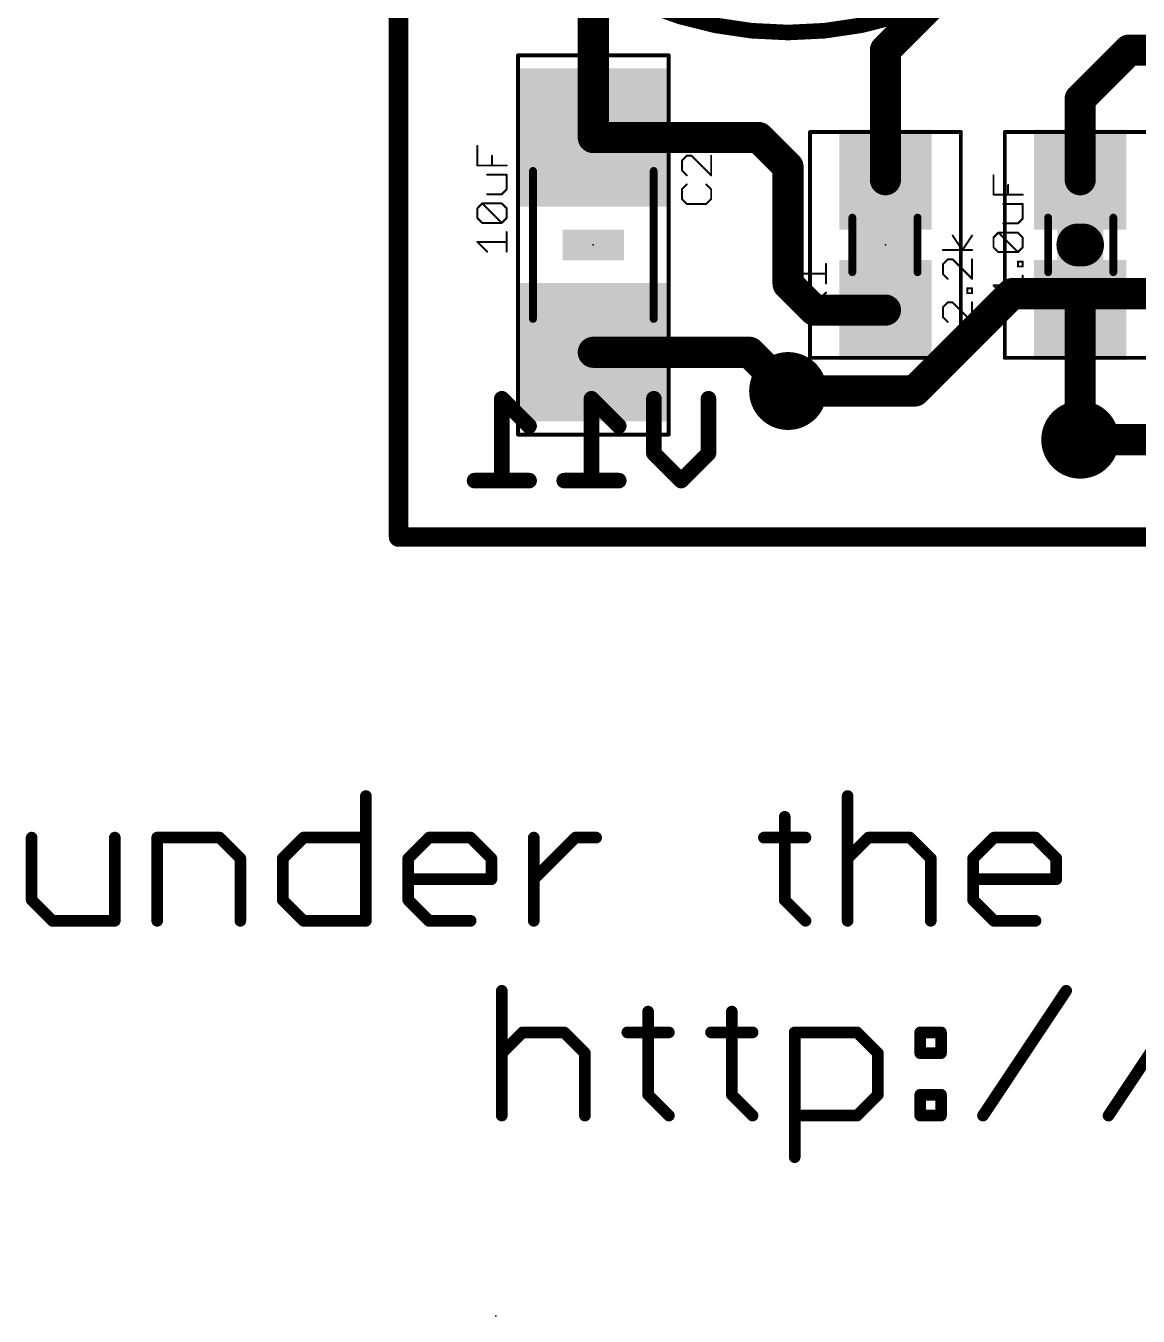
# Model space of a CAD drawing. Extents: x -19 to 88, y -11 to 23.
# Drawn here: x -4.86 to 9.65, y -10.16 to 6.67 of the extents above; entities that cross this region are included whole.
import ezdxf

# ---------------------------------------------------------------- set-up
doc = ezdxf.new("R2010")
doc.units = 0
for name, color, linetype in [('1', 12, 'CONTINUOUS'), ('16', 132, 'CONTINUOUS'), ('18', 110, 'CONTINUOUS'), ('20', 53, 'CONTINUOUS'), ('21', 53, 'CONTINUOUS'), ('23', 53, 'CONTINUOUS'), ('25', 253, 'CONTINUOUS'), ('27', 253, 'CONTINUOUS'), ('29', 253, 'CONTINUOUS'), ('31', 253, 'CONTINUOUS'), ('35', 253, 'CONTINUOUS'), ('39', 12, 'CONTINUOUS'), ('44', 253, 'CONTINUOUS'), ('51', 53, 'CONTINUOUS')]:
    doc.layers.add(name, color=color, linetype=linetype)

# ---------------------------------------------------------------- blocks, each defined once
blk = doc.blocks.new('RECT')
blk.add_solid([(-0.5, -0.5), (0.5, -0.5), (-0.5, 0.5), (0.5, 0.5)])
blk = doc.blocks.new('ROUNDV')
at = {"const_width": 0.5}
blk.add_lwpolyline([(0, -0.25, 1), (0, 0.25, 1), (0, -0.25)], format="xyb", dxfattribs=at)

msp = doc.modelspace()

# ---------------------------------------------------------------- linework, layer by layer
at = {"layer": '1'}
for points, const_width in [([(0, 0), (0, 22.86)], 0.254), ([(6.35, 6.35), (7.62, 7.62)], 0.4064), ([(2.54, 5.21), (2.54, 6.985)], 0.4064), ([(6.35, 4.66), (6.35, 6.35)], 0.4064), ([(8.89, 5.715), (9.525, 6.35)], 0.4064), ([(9.525, 6.35), (15.875, 6.35)], 0.4064), ([(8.89, 4.66), (8.89, 5.715)], 0.4064), ([(2.54, 5.21), (4.696, 5.21)], 0.4064), ([(4.696, 5.21), (5.08, 4.826)], 0.4064), ([(5.08, 3.302), (5.08, 4.826)], 0.4064), ([(5.422, 2.96), (5.08, 3.302)], 0.4064), ([(6.35, 2.96), (5.422, 2.96)], 0.4064), ([(8.89, 1.27), (8.89, 2.96)], 0.4064), ([(2.54, 2.41), (4.575, 2.41)], 0.4064), ([(4.575, 2.41), (5.08, 1.905)], 0.4064), ([(43.18, 0), (0, 0)], 0.254)]:
    msp.add_lwpolyline(points, dxfattribs=dict(at, const_width=const_width))
for points, const_width in [([(6.4516, 6.35, 1), (6.2484, 6.35)], 0.2032), ([(6.2782, 6.4218, 1), (6.4218, 6.2782)], 0.2032), ([(9.525, 6.4516, 1), (9.525, 6.2484)], 0.2032), ([(9.5968, 6.2782, 1), (9.4532, 6.4218)], 0.2032), ([(8.9916, 5.715, 1), (8.7884, 5.715)], 0.2032), ([(8.8182, 5.7868, 1), (8.9618, 5.6432)], 0.2032), ([(2.54, 5.3116, 1), (2.54, 5.1084)], 0.2032), ([(4.7678, 5.2818, 1), (4.6242, 5.1382)], 0.2032), ([(4.696, 5.1084, 1), (4.696, 5.3116)], 0.2032), ([(2.4384, 5.21, 1), (2.6416, 5.21)], 0.2032), ([(5.1816, 4.826, 1), (4.9784, 4.826)], 0.2032), ([(5.0082, 4.7542, 1), (5.1518, 4.8978)], 0.2032), ([(6.2484, 4.66, 1), (6.4516, 4.66)], 0.2032), ([(8.7884, 4.66, 1), (8.9916, 4.66)], 0.2032), ([(4.9784, 3.302, 1), (5.1816, 3.302)], 0.2032), ([(5.1518, 3.3738, 1), (5.0082, 3.2302)], 0.2032), ([(5.422, 3.0616, 1), (5.422, 2.8584)], 0.2032), ([(5.3502, 2.8882, 1), (5.4938, 3.0318)], 0.2032), ([(6.35, 2.8584, 1), (6.35, 3.0616)], 0.2032), ([(8.9916, 2.96, 1), (8.7884, 2.96)], 0.2032), ([(2.54, 2.5116, 1), (2.54, 2.3084)], 0.2032), ([(4.6468, 2.4818, 1), (4.5032, 2.3382)], 0.2032), ([(4.575, 2.3084, 1), (4.575, 2.5116)], 0.2032), ([(5.0082, 1.8332, 1), (5.1518, 1.9768)], 0.2032), ([(8.7884, 1.27, 1), (8.9916, 1.27)], 0.2032), ([(0, 0.0635, 1), (0, -0.0635)], 0.127), ([(-0.0635, 0, 1), (0.0635, 0)], 0.127)]:
    msp.add_lwpolyline(points, format="xyb", dxfattribs=dict(at, const_width=const_width))
at = {"layer": '16'}
for points, const_width in [([(0, 0), (0, 22.86)], 0.254), ([(8.001, 3.175), (6.731, 1.905)], 0.4064), ([(10.16, 3.175), (8.001, 3.175)], 0.4064), ([(6.731, 1.905), (5.08, 1.905)], 0.4064), ([(1.7028, 1.4484), (1.3469, 1.8043)], 0.2032), ([(1.3469, 1.8043), (1.3469, 0.7366)], 0.2032), ([(2.8722, 1.4484), (2.5163, 1.8043)], 0.2032), ([(2.5163, 1.8043), (2.5163, 0.7366)], 0.2032), ([(3.3298, 1.0925), (3.3298, 1.8043)], 0.2032), ([(4.0416, 1.8043), (4.0416, 1.0925)], 0.2032), ([(13.97, 1.27), (8.89, 1.27)], 0.4064), ([(3.6857, 0.7366), (3.3298, 1.0925)], 0.2032), ([(4.0416, 1.0925), (3.6857, 0.7366)], 0.2032), ([(1.7028, 0.7366), (0.991, 0.7366)], 0.2032), ([(2.8722, 0.7366), (2.1604, 0.7366)], 0.2032), ([(43.18, 0), (0, 0)], 0.254)]:
    msp.add_lwpolyline(points, dxfattribs=dict(at, const_width=const_width))
for points, const_width in [([(8.001, 3.2766, 1), (8.001, 3.0734)], 0.2032), ([(8.0728, 3.1032, 1), (7.9292, 3.2468)], 0.2032), ([(5.08, 2.0066, 1), (5.08, 1.8034)], 0.2032), ([(6.6592, 1.9768, 1), (6.8028, 1.8332)], 0.2032), ([(6.731, 1.8034, 1), (6.731, 2.0066)], 0.2032), ([(1.3828, 1.8402, 1), (1.311, 1.7684)], 0.1016), ([(1.3977, 1.8043, 1), (1.2961, 1.8043)], 0.1016), ([(2.5522, 1.8402, 1), (2.4804, 1.7684)], 0.1016), ([(2.5671, 1.8043, 1), (2.4655, 1.8043)], 0.1016), ([(3.3806, 1.8043, 1), (3.279, 1.8043)], 0.1016), ([(4.0924, 1.8043, 1), (3.9908, 1.8043)], 0.1016), ([(1.6669, 1.4125, 1), (1.7387, 1.4843)], 0.1016), ([(2.8363, 1.4125, 1), (2.9081, 1.4843)], 0.1016), ([(8.89, 1.3716, 1), (8.89, 1.1684)], 0.2032), ([(3.3657, 1.1284, 1), (3.2939, 1.0566)], 0.1016), ([(4.0775, 1.0566, 1), (4.0057, 1.1284)], 0.1016), ([(3.279, 1.0925, 1), (3.3806, 1.0925)], 0.1016), ([(3.9908, 1.0925, 1), (4.0924, 1.0925)], 0.1016), ([(0.991, 0.7874, 1), (0.991, 0.6858)], 0.1016), ([(1.2961, 0.7366, 1), (1.3977, 0.7366)], 0.1016), ([(1.7028, 0.6858, 1), (1.7028, 0.7874)], 0.1016), ([(2.1604, 0.7874, 1), (2.1604, 0.6858)], 0.1016), ([(2.4655, 0.7366, 1), (2.5671, 0.7366)], 0.1016), ([(2.8722, 0.6858, 1), (2.8722, 0.7874)], 0.1016), ([(3.6498, 0.7725, 1), (3.7216, 0.7007)], 0.1016), ([(3.6498, 0.7007, 1), (3.7216, 0.7725)], 0.1016), ([(0, 0.0635, 1), (0, -0.0635)], 0.127), ([(-0.0635, 0, 1), (0.0635, 0)], 0.127)]:
    msp.add_lwpolyline(points, format="xyb", dxfattribs=dict(at, const_width=const_width))
at = {"layer": '20', "const_width": 0.2032}
for points in [[(0, 22.86), (0, 0)], [(0, 0), (43.18, 0)]]:
    msp.add_lwpolyline(points, dxfattribs=at)
at = {"layer": '20', "const_width": 0.1016}
for points in [[(0, 0.0508, 1), (0, -0.0508)], [(-0.0508, 0, 1), (0.0508, 0)]]:
    msp.add_lwpolyline(points, format="xyb", dxfattribs=at)
at = {"layer": '21'}
for points, const_width in [([(5.08, 6.58, 1), (5.08, 16.28, 1), (5.08, 6.58)], 0.2032), ([(8.8595, 3.9497, 1), (8.8595, 3.6703)], 0.2794), ([(8.9205, 3.6703, 1), (8.9205, 3.9497)], 0.2794)]:
    msp.add_lwpolyline(points, format="xyb", dxfattribs=dict(at, const_width=const_width))
at = {"layer": '21', "const_width": 0.5588}
msp.add_lwpolyline([(8.9205, 3.81), (8.8595, 3.81)], dxfattribs=at)
at = {"layer": '23'}
for p in [(2.54, 3.81), (6.35, 3.81), (8.89, 3.81), (1.27, -10.16)]:
    msp.add_point(p, dxfattribs=at)
at = {"layer": '25', "const_width": 0.0254}
for points in [[(3.7589, 4.9727), (3.6954, 4.9092)], [(3.6954, 4.9092), (3.6954, 4.782)], [(3.8225, 4.9727), (3.7589, 4.9727)], [(4.0767, 4.7185), (3.8225, 4.9727)], [(4.0767, 4.9727), (4.0767, 4.7185)], [(3.6954, 4.782), (3.7589, 4.7185)], [(3.7589, 4.5985), (3.6954, 4.5349)], [(3.6954, 4.5349), (3.6954, 4.4078)], [(4.0767, 4.5349), (4.0131, 4.5985)], [(4.0767, 4.4078), (4.0767, 4.5349)], [(3.6954, 4.4078), (3.7589, 4.3443)], [(4.0131, 4.3443), (4.0767, 4.4078)], [(3.7589, 4.3443), (4.0131, 4.3443)], [(5.5753, 3.3079), (5.5753, 3.5621)], [(5.3211, 3.3079), (5.194, 3.435)], [(5.194, 3.435), (5.5753, 3.435)], [(5.194, 3.1244), (5.2575, 3.1879)], [(5.2575, 3.1879), (5.3846, 3.1879)], [(5.3846, 3.1879), (5.4482, 3.1244)], [(5.4482, 3.0608), (5.5753, 3.1879)], [(5.194, 2.9337), (5.194, 3.1244)], [(5.4482, 3.1244), (5.4482, 2.9337)], [(5.5753, 2.9337), (5.194, 2.9337)]]:
    msp.add_lwpolyline(points, dxfattribs=at)
at = {"layer": '25', "const_width": 0.0127}
for points in [[(3.7017, 4.9092, 1), (3.689, 4.9092)], [(3.6909, 4.9136, 1), (3.6999, 4.9047)], [(3.7589, 4.9791, 1), (3.7589, 4.9664)], [(3.7634, 4.9682, 1), (3.7544, 4.9772)], [(3.827, 4.9772, 1), (3.818, 4.9682)], [(3.8225, 4.9664, 1), (3.8225, 4.9791)], [(4.0831, 4.9727, 1), (4.0703, 4.9727)], [(3.6999, 4.7865, 1), (3.6909, 4.7776)], [(3.689, 4.782, 1), (3.7017, 4.782)], [(3.7544, 4.714, 1), (3.7634, 4.723)], [(4.0703, 4.7185, 1), (4.0831, 4.7185)], [(4.0722, 4.714, 1), (4.0812, 4.723)], [(3.7017, 4.5349, 1), (3.689, 4.5349)], [(3.6909, 4.5394, 1), (3.6999, 4.5305)], [(3.7634, 4.594, 1), (3.7544, 4.603)], [(4.0176, 4.603, 1), (4.0087, 4.594)], [(4.0831, 4.5349, 1), (4.0703, 4.5349)], [(4.0722, 4.5305, 1), (4.0812, 4.5394)], [(3.6999, 4.4123, 1), (3.6909, 4.4033)], [(3.689, 4.4078, 1), (3.7017, 4.4078)], [(4.0703, 4.4078, 1), (4.0831, 4.4078)], [(4.0812, 4.4033, 1), (4.0722, 4.4123)], [(3.7589, 4.3506, 1), (3.7589, 4.3379)], [(3.7544, 4.3398, 1), (3.7634, 4.3488)], [(4.0087, 4.3488, 1), (4.0176, 4.3398)], [(4.0131, 4.3379, 1), (4.0131, 4.3506)], [(5.5817, 3.5621, 1), (5.569, 3.5621)], [(5.1985, 3.4395, 1), (5.1895, 3.4305)], [(5.194, 3.4414, 1), (5.194, 3.4287)], [(5.5753, 3.4287, 1), (5.5753, 3.4414)], [(5.2575, 3.1943, 1), (5.2575, 3.1816)], [(5.262, 3.1834, 1), (5.253, 3.1924)], [(5.3166, 3.3034, 1), (5.3256, 3.3124)], [(5.3891, 3.1924, 1), (5.3801, 3.1834)], [(5.3846, 3.1816, 1), (5.3846, 3.1943)], [(5.569, 3.3079, 1), (5.5817, 3.3079)], [(5.5798, 3.1834, 1), (5.5708, 3.1924)], [(5.2003, 3.1244, 1), (5.1876, 3.1244)], [(5.1895, 3.1289, 1), (5.1985, 3.1199)], [(5.4545, 3.1244, 1), (5.4418, 3.1244)], [(5.4437, 3.0653, 1), (5.4527, 3.0563)], [(5.4437, 3.1199, 1), (5.4527, 3.1289)], [(5.1876, 2.9337, 1), (5.2003, 2.9337)], [(5.194, 2.94, 1), (5.194, 2.9274)], [(5.4418, 2.9337, 1), (5.4545, 2.9337)], [(5.5753, 2.9274, 1), (5.5753, 2.94)]]:
    msp.add_lwpolyline(points, format="xyb", dxfattribs=at)
at = {"layer": '27', "const_width": 0.0254}
for points in [[(1.0284, 4.8455), (1.0284, 5.0997)], [(1.219, 4.8455), (1.219, 4.9726)], [(1.4097, 4.8455), (1.0284, 4.8455)], [(1.4097, 4.7255), (1.1555, 4.7255)], [(1.4097, 4.5348), (1.4097, 4.7255)], [(7.7594, 4.4645), (7.7594, 4.7187)], [(1.3461, 4.4713), (1.4097, 4.5348)], [(7.95, 4.4645), (7.95, 4.5916)], [(1.1555, 4.4713), (1.3461, 4.4713)], [(8.1407, 4.4645), (7.7594, 4.4645)], [(1.0284, 4.2877), (1.0919, 4.3513)], [(1.0284, 4.1606), (1.0284, 4.2877)], [(1.0919, 4.3513), (1.3461, 4.3513)], [(1.3461, 4.0971), (1.0919, 4.3513)], [(1.3461, 4.3513), (1.4097, 4.2877)], [(1.4097, 4.2877), (1.4097, 4.1606)], [(8.1407, 4.3445), (7.8865, 4.3445)], [(8.1407, 4.1538), (8.1407, 4.3445)], [(1.0919, 4.0971), (1.0284, 4.1606)], [(1.3461, 4.0971), (1.0919, 4.0971)], [(1.4097, 4.1606), (1.3461, 4.0971)], [(7.8865, 4.0903), (8.0771, 4.0903)], [(8.0771, 4.0903), (8.1407, 4.1538)], [(1.4097, 3.7229), (1.4097, 3.9771)], [(7.3532, 3.7422), (7.2261, 3.9329)], [(7.4803, 3.9329), (7.3532, 3.7422)], [(7.7594, 3.9067), (7.8229, 3.9703)], [(7.7594, 3.7796), (7.7594, 3.9067)], [(7.8229, 3.9703), (8.0771, 3.9703)], [(8.0771, 3.7161), (7.8229, 3.9703)], [(8.0771, 3.9703), (8.1407, 3.9067)], [(8.1407, 3.9067), (8.1407, 3.7796)], [(1.1555, 3.7229), (1.0284, 3.85)], [(1.0284, 3.85), (1.4097, 3.85)], [(7.4803, 3.7422), (7.099, 3.7422)], [(7.8229, 3.7161), (7.7594, 3.7796)], [(8.0771, 3.7161), (7.8229, 3.7161)], [(8.1407, 3.7796), (8.0771, 3.7161)], [(7.1625, 3.6222), (7.099, 3.5587)], [(7.099, 3.5587), (7.099, 3.4316)], [(7.2261, 3.6222), (7.1625, 3.6222)], [(7.4803, 3.368), (7.2261, 3.6222)], [(7.4803, 3.6222), (7.4803, 3.368)], [(8.0771, 3.529), (8.0771, 3.5925)], [(8.0771, 3.5925), (8.1407, 3.5925)], [(8.1407, 3.529), (8.0771, 3.529)], [(8.1407, 3.5925), (8.1407, 3.529)], [(7.099, 3.4316), (7.1625, 3.368)], [(8.1407, 3.1548), (8.1407, 3.409)], [(7.4167, 3.1809), (7.4167, 3.2445)], [(7.4167, 3.2445), (7.4803, 3.2445)], [(7.4803, 3.2445), (7.4803, 3.1809)], [(7.8865, 3.1548), (7.7594, 3.2819)], [(7.7594, 3.2819), (8.1407, 3.2819)], [(7.1625, 3.0609), (7.099, 2.9974)], [(7.2261, 3.0609), (7.1625, 3.0609)], [(7.4803, 2.8067), (7.2261, 3.0609)], [(7.4803, 3.1809), (7.4167, 3.1809)], [(7.4803, 3.0609), (7.4803, 2.8067)], [(7.099, 2.9974), (7.099, 2.8703)], [(7.099, 2.8703), (7.1625, 2.8067)]]:
    msp.add_lwpolyline(points, dxfattribs=at)
at = {"layer": '27', "const_width": 0.0127}
for points in [[(1.0347, 5.0997, 1), (1.022, 5.0997)], [(1.2254, 4.9726, 1), (1.2127, 4.9726)], [(1.0284, 4.8518, 1), (1.0284, 4.8391)], [(1.022, 4.8455, 1), (1.0347, 4.8455)], [(1.1555, 4.7318, 1), (1.1555, 4.7191)], [(1.2127, 4.8455, 1), (1.2254, 4.8455)], [(1.4161, 4.7255, 1), (1.4034, 4.7255)], [(1.4097, 4.8391, 1), (1.4097, 4.8518)], [(1.4097, 4.7191, 1), (1.4097, 4.7318)], [(7.7657, 4.7187, 1), (7.753, 4.7187)], [(1.4142, 4.5303, 1), (1.4052, 4.5393)], [(7.9564, 4.5916, 1), (7.9437, 4.5916)], [(1.1555, 4.4776, 1), (1.1555, 4.4649)], [(1.3417, 4.4758, 1), (1.3506, 4.4668)], [(1.3461, 4.4649, 1), (1.3461, 4.4776)], [(1.4034, 4.5348, 1), (1.4161, 4.5348)], [(7.753, 4.4645, 1), (7.7657, 4.4645)], [(7.7594, 4.4708, 1), (7.7594, 4.4581)], [(7.9437, 4.4645, 1), (7.9564, 4.4645)], [(8.1407, 4.4581, 1), (8.1407, 4.4708)], [(1.0347, 4.2877, 1), (1.022, 4.2877)], [(1.0239, 4.2922, 1), (1.0329, 4.2832)], [(1.0964, 4.3558, 1), (1.0874, 4.3468)], [(1.0919, 4.3576, 1), (1.0919, 4.3449)], [(1.0964, 4.3468, 1), (1.0874, 4.3558)], [(1.3506, 4.3558, 1), (1.3417, 4.3468)], [(1.3461, 4.3449, 1), (1.3461, 4.3576)], [(1.4161, 4.2877, 1), (1.4034, 4.2877)], [(1.4052, 4.2832, 1), (1.4142, 4.2922)], [(7.8865, 4.3508, 1), (7.8865, 4.3381)], [(8.1471, 4.3445, 1), (8.1344, 4.3445)], [(8.1407, 4.3381, 1), (8.1407, 4.3508)], [(1.0329, 4.1651, 1), (1.0239, 4.1561)], [(1.022, 4.1606, 1), (1.0347, 4.1606)], [(1.0919, 4.1034, 1), (1.0919, 4.0907)], [(1.0874, 4.0926, 1), (1.0964, 4.1016)], [(1.3417, 4.1016, 1), (1.3506, 4.0926)], [(1.3417, 4.0926, 1), (1.3506, 4.1016)], [(1.3461, 4.0907, 1), (1.3461, 4.1034)], [(1.4034, 4.1606, 1), (1.4161, 4.1606)], [(1.4142, 4.1561, 1), (1.4052, 4.1651)], [(7.8865, 4.0966, 1), (7.8865, 4.0839)], [(8.0727, 4.0948, 1), (8.0816, 4.0858)], [(8.0771, 4.0839, 1), (8.0771, 4.0966)], [(8.1344, 4.1538, 1), (8.1471, 4.1538)], [(8.1452, 4.1493, 1), (8.1362, 4.1583)], [(1.4161, 3.9771, 1), (1.4034, 3.9771)], [(7.2314, 3.9364, 1), (7.2208, 3.9294)], [(7.4856, 3.9294, 1), (7.475, 3.9364)], [(7.7657, 3.9067, 1), (7.753, 3.9067)], [(7.7549, 3.9112, 1), (7.7639, 3.9022)], [(7.8274, 3.9748, 1), (7.8184, 3.9658)], [(7.8229, 3.9766, 1), (7.8229, 3.9639)], [(7.8274, 3.9658, 1), (7.8184, 3.9748)], [(8.0816, 3.9748, 1), (8.0727, 3.9658)], [(8.0771, 3.9639, 1), (8.0771, 3.9766)], [(8.1471, 3.9067, 1), (8.1344, 3.9067)], [(8.1362, 3.9022, 1), (8.1452, 3.9112)], [(1.0329, 3.8545, 1), (1.0239, 3.8455)], [(1.0284, 3.8563, 1), (1.0284, 3.8436)], [(1.151, 3.7184, 1), (1.16, 3.7274)], [(1.4034, 3.7229, 1), (1.4161, 3.7229)], [(1.4097, 3.8436, 1), (1.4097, 3.8563)], [(7.099, 3.7486, 1), (7.099, 3.7359)], [(7.3479, 3.7457, 1), (7.3585, 3.7387)], [(7.3479, 3.7387, 1), (7.3585, 3.7457)], [(7.4803, 3.7359, 1), (7.4803, 3.7486)], [(7.753, 3.7796, 1), (7.7657, 3.7796)], [(7.7639, 3.7841, 1), (7.7549, 3.7751)], [(7.8229, 3.7224, 1), (7.8229, 3.7097)], [(7.8184, 3.7116, 1), (7.8274, 3.7206)], [(8.0727, 3.7206, 1), (8.0816, 3.7116)], [(8.0727, 3.7116, 1), (8.0816, 3.7206)], [(8.0771, 3.7097, 1), (8.0771, 3.7224)], [(8.1344, 3.7796, 1), (8.1471, 3.7796)], [(8.1452, 3.7751, 1), (8.1362, 3.7841)], [(7.1053, 3.5587, 1), (7.0926, 3.5587)], [(7.0945, 3.5632, 1), (7.1035, 3.5542)], [(7.1625, 3.6286, 1), (7.1625, 3.6159)], [(7.167, 3.6177, 1), (7.158, 3.6267)], [(7.2306, 3.6267, 1), (7.2216, 3.6177)], [(7.2261, 3.6159, 1), (7.2261, 3.6286)], [(7.4867, 3.6222, 1), (7.474, 3.6222)], [(8.0771, 3.5989, 1), (8.0771, 3.5862)], [(8.0835, 3.5925, 1), (8.0708, 3.5925)], [(8.0771, 3.5353, 1), (8.0771, 3.5226)], [(8.0708, 3.529, 1), (8.0835, 3.529)], [(8.1471, 3.5925, 1), (8.1344, 3.5925)], [(8.1344, 3.529, 1), (8.1471, 3.529)], [(8.1407, 3.5862, 1), (8.1407, 3.5989)], [(8.1407, 3.5226, 1), (8.1407, 3.5353)], [(7.1035, 3.4361, 1), (7.0945, 3.4271)], [(7.0926, 3.4316, 1), (7.1053, 3.4316)], [(7.158, 3.3635, 1), (7.167, 3.3725)], [(7.474, 3.368, 1), (7.4867, 3.368)], [(7.4758, 3.3635, 1), (7.4848, 3.3725)], [(8.1471, 3.409, 1), (8.1344, 3.409)], [(7.4167, 3.2508, 1), (7.4167, 3.2381)], [(7.4231, 3.2445, 1), (7.4104, 3.2445)], [(7.4867, 3.2445, 1), (7.474, 3.2445)], [(7.4803, 3.2381, 1), (7.4803, 3.2508)], [(7.7639, 3.2864, 1), (7.7549, 3.2774)], [(7.7594, 3.2882, 1), (7.7594, 3.2755)], [(8.1407, 3.2755, 1), (8.1407, 3.2882)], [(7.1625, 3.0673, 1), (7.1625, 3.0546)], [(7.167, 3.0564, 1), (7.158, 3.0654)], [(7.2306, 3.0654, 1), (7.2216, 3.0564)], [(7.2261, 3.0546, 1), (7.2261, 3.0673)], [(7.4167, 3.1873, 1), (7.4167, 3.1746)], [(7.4104, 3.1809, 1), (7.4231, 3.1809)], [(7.474, 3.1809, 1), (7.4867, 3.1809)], [(7.4867, 3.0609, 1), (7.474, 3.0609)], [(7.4803, 3.1746, 1), (7.4803, 3.1873)], [(7.882, 3.1503, 1), (7.891, 3.1593)], [(8.1344, 3.1548, 1), (8.1471, 3.1548)], [(7.1053, 2.9974, 1), (7.0926, 2.9974)], [(7.0945, 3.0019, 1), (7.1035, 2.9929)], [(7.1035, 2.8747, 1), (7.0945, 2.8658)], [(7.0926, 2.8703, 1), (7.1053, 2.8703)], [(7.158, 2.8022, 1), (7.167, 2.8112)], [(7.474, 2.8067, 1), (7.4867, 2.8067)], [(7.4758, 2.8022, 1), (7.4848, 2.8112)]]:
    msp.add_lwpolyline(points, format="xyb", dxfattribs=at)
at = {"layer": '39', "const_width": 0.0508}
for points in [[(1.557, 1.337), (1.557, 6.283)], [(1.557, 6.283), (3.523, 6.283)], [(3.523, 6.283), (3.523, 1.337)], [(5.367, 2.337), (5.367, 5.283)], [(5.367, 5.283), (7.333, 5.283)], [(7.333, 5.283), (7.333, 2.337)], [(7.907, 2.337), (7.907, 5.283)], [(7.907, 5.283), (9.873, 5.283)], [(7.333, 2.337), (5.367, 2.337)], [(9.873, 2.337), (7.907, 2.337)], [(3.523, 1.337), (1.557, 1.337)]]:
    msp.add_lwpolyline(points, dxfattribs=at)
at = {"layer": '39', "const_width": 0.0254}
for points in [[(1.5697, 6.283, 1), (1.5443, 6.283)], [(1.557, 6.2957, 1), (1.557, 6.2703)], [(3.5357, 6.283, 1), (3.5103, 6.283)], [(3.523, 6.2703, 1), (3.523, 6.2957)], [(5.3797, 5.283, 1), (5.3543, 5.283)], [(5.367, 5.2957, 1), (5.367, 5.2703)], [(7.3457, 5.283, 1), (7.3203, 5.283)], [(7.333, 5.2703, 1), (7.333, 5.2957)], [(7.9197, 5.283, 1), (7.8943, 5.283)], [(7.907, 5.2957, 1), (7.907, 5.2703)], [(5.367, 2.3497, 1), (5.367, 2.3243)], [(7.333, 2.3243, 1), (7.333, 2.3497)], [(7.907, 2.3497, 1), (7.907, 2.3243)], [(5.3543, 2.337, 1), (5.3797, 2.337)], [(7.3203, 2.337, 1), (7.3457, 2.337)], [(7.8943, 2.337, 1), (7.9197, 2.337)], [(1.557, 1.3497, 1), (1.557, 1.3243)], [(1.5443, 1.337, 1), (1.5697, 1.337)], [(3.5103, 1.337, 1), (3.5357, 1.337)], [(3.523, 1.3243, 1), (3.523, 1.3497)]]:
    msp.add_lwpolyline(points, format="xyb", dxfattribs=at)
at = {"layer": '44'}
for centre in [(5.08, 1.905), (8.89, 1.27)]:
    msp.add_circle(centre, 0.254, dxfattribs=at)
at = {"layer": '51'}
for points, const_width in [([(1.753, 4.775), (1.753, 2.845)], 0.1016), ([(3.327, 4.775), (3.327, 2.845)], 0.1016), ([(5.918, 3.454), (5.918, 4.166)], 0.1016), ([(6.769, 3.454), (6.769, 4.166)], 0.1016), ([(8.471, 4.166), (8.471, 3.454)], 0.1016), ([(9.322, 4.166), (9.322, 3.454)], 0.1016), ([(-0.4261, -3.3768), (-0.4261, -5.0038)], 0.1524), ([(5.8564, -3.3768), (5.8564, -5.0038)], 0.1524), ([(5.0361, -3.648), (5.0361, -4.7326)], 0.1524), ([(-4.7851, -3.9191), (-4.7851, -4.7326)], 0.1524), ([(-3.7005, -5.0038), (-3.7005, -3.9191)], 0.1524), ([(-3.148, -5.0038), (-3.148, -3.9191)], 0.1524), ([(-3.148, -3.9191), (-2.3345, -3.9191)], 0.1524), ([(-2.3345, -3.9191), (-2.0633, -4.1903)], 0.1524), ([(-1.5108, -4.1903), (-1.2396, -3.9191)], 0.1524), ([(-1.2396, -3.9191), (-0.4261, -3.9191)], 0.1524), ([(0.1264, -4.1903), (0.3975, -3.9191)], 0.1524), ([(0.3975, -3.9191), (0.9399, -3.9191)], 0.1524), ([(0.9399, -3.9191), (1.211, -4.1903)], 0.1524), ([(1.7635, -5.0038), (1.7635, -3.9191)], 0.1524), ([(1.7635, -4.4615), (2.3058, -3.9191)], 0.1524), ([(2.3058, -3.9191), (2.577, -3.9191)], 0.1524), ([(4.765, -3.9191), (5.3073, -3.9191)], 0.1524), ([(5.8564, -4.1903), (6.1276, -3.9191)], 0.1524), ([(6.1276, -3.9191), (6.6699, -3.9191)], 0.1524), ([(6.6699, -3.9191), (6.9411, -4.1903)], 0.1524), ([(7.4936, -4.1903), (7.7647, -3.9191)], 0.1524), ([(7.7647, -3.9191), (8.3071, -3.9191)], 0.1524), ([(8.3071, -3.9191), (8.5782, -4.1903)], 0.1524), ([(-2.0633, -4.1903), (-2.0633, -5.0038)], 0.1524), ([(-1.5108, -4.7326), (-1.5108, -4.1903)], 0.1524), ([(0.1264, -4.7326), (0.1264, -4.1903)], 0.1524), ([(1.211, -4.1903), (1.211, -4.4615)], 0.1524), ([(6.9411, -4.1903), (6.9411, -5.0038)], 0.1524), ([(7.4936, -4.7326), (7.4936, -4.1903)], 0.1524), ([(8.5782, -4.1903), (8.5782, -4.4615)], 0.1524), ([(1.211, -4.4615), (0.1264, -4.4615)], 0.1524), ([(8.5782, -4.4615), (7.4936, -4.4615)], 0.1524), ([(-4.7851, -4.7326), (-4.514, -5.0038)], 0.1524), ([(-1.2396, -5.0038), (-1.5108, -4.7326)], 0.1524), ([(0.3975, -5.0038), (0.1264, -4.7326)], 0.1524), ([(5.0361, -4.7326), (5.3073, -5.0038)], 0.1524), ([(7.7647, -5.0038), (7.4936, -4.7326)], 0.1524), ([(-4.514, -5.0038), (-3.7005, -5.0038)], 0.1524), ([(-0.4261, -5.0038), (-1.2396, -5.0038)], 0.1524), ([(0.9399, -5.0038), (0.3975, -5.0038)], 0.1524), ([(8.3071, -5.0038), (7.7647, -5.0038)], 0.1524), ([(1.3462, -5.9168), (1.3462, -7.5438)], 0.1524), ([(7.622, -7.5438), (8.7066, -5.9168)], 0.1524), ([(9.2591, -7.5438), (10.3438, -5.9168)], 0.1524), ([(3.2545, -6.188), (3.2545, -7.2726)], 0.1524), ([(4.346, -6.188), (4.346, -7.2726)], 0.1524), ([(1.3462, -6.7303), (1.6174, -6.4591)], 0.1524), ([(1.6174, -6.4591), (2.1597, -6.4591)], 0.1524), ([(2.1597, -6.4591), (2.4309, -6.7303)], 0.1524), ([(2.9834, -6.4591), (3.5257, -6.4591)], 0.1524), ([(4.0748, -6.4591), (4.6171, -6.4591)], 0.1524), ([(5.1662, -8.0861), (5.1662, -6.4591)], 0.1524), ([(5.1662, -6.4591), (5.9797, -6.4591)], 0.1524), ([(5.9797, -6.4591), (6.2509, -6.7303)], 0.1524), ([(6.8034, -6.4591), (7.0746, -6.4591)], 0.1524), ([(6.8034, -6.7303), (6.8034, -6.4591)], 0.1524), ([(7.0746, -6.4591), (7.0746, -6.7303)], 0.1524), ([(2.4309, -6.7303), (2.4309, -7.5438)], 0.1524), ([(6.2509, -6.7303), (6.2509, -7.2726)], 0.1524), ([(7.0746, -6.7303), (6.8034, -6.7303)], 0.1524), ([(3.2545, -7.2726), (3.5257, -7.5438)], 0.1524), ([(4.346, -7.2726), (4.6171, -7.5438)], 0.1524), ([(6.2509, -7.2726), (5.9797, -7.5438)], 0.1524), ([(6.8034, -7.2726), (7.0746, -7.2726)], 0.1524), ([(6.8034, -7.5438), (6.8034, -7.2726)], 0.1524), ([(7.0746, -7.2726), (7.0746, -7.5438)], 0.1524), ([(5.9797, -7.5438), (5.1662, -7.5438)], 0.1524), ([(7.0746, -7.5438), (6.8034, -7.5438)], 0.1524)]:
    msp.add_lwpolyline(points, dxfattribs=dict(at, const_width=const_width))
for points, const_width in [([(1.7784, 4.775, 1), (1.7276, 4.775)], 0.0508), ([(3.3524, 4.775, 1), (3.3016, 4.775)], 0.0508), ([(5.9434, 4.166, 1), (5.8926, 4.166)], 0.0508), ([(6.7944, 4.166, 1), (6.7436, 4.166)], 0.0508), ([(8.4964, 4.166, 1), (8.4456, 4.166)], 0.0508), ([(9.3474, 4.166, 1), (9.2966, 4.166)], 0.0508), ([(5.8926, 3.454, 1), (5.9434, 3.454)], 0.0508), ([(6.7436, 3.454, 1), (6.7944, 3.454)], 0.0508), ([(8.4456, 3.454, 1), (8.4964, 3.454)], 0.0508), ([(9.2966, 3.454, 1), (9.3474, 3.454)], 0.0508), ([(1.7276, 2.845, 1), (1.7784, 2.845)], 0.0508), ([(3.3016, 2.845, 1), (3.3524, 2.845)], 0.0508), ([(-0.388, -3.3768, 1), (-0.4642, -3.3768)], 0.0762), ([(5.8945, -3.3768, 1), (5.8183, -3.3768)], 0.0762), ([(5.0742, -3.648, 1), (4.998, -3.648)], 0.0762), ([(-4.747, -3.9191, 1), (-4.8232, -3.9191)], 0.0762), ([(-3.6624, -3.9191, 1), (-3.7386, -3.9191)], 0.0762), ([(-3.1099, -3.9191, 1), (-3.1861, -3.9191)], 0.0762), ([(-3.148, -3.881, 1), (-3.148, -3.9572)], 0.0762), ([(-2.3075, -3.8922, 1), (-2.3614, -3.9461)], 0.0762), ([(-2.3345, -3.9572, 1), (-2.3345, -3.881)], 0.0762), ([(-1.2396, -3.881, 1), (-1.2396, -3.9572)], 0.0762), ([(-1.2127, -3.9461, 1), (-1.2666, -3.8922)], 0.0762), ([(-0.4261, -3.9572, 1), (-0.4261, -3.881)], 0.0762), ([(0.3975, -3.881, 1), (0.3975, -3.9572)], 0.0762), ([(0.4245, -3.9461, 1), (0.3706, -3.8922)], 0.0762), ([(0.9668, -3.8922, 1), (0.9129, -3.9461)], 0.0762), ([(0.9399, -3.9572, 1), (0.9399, -3.881)], 0.0762), ([(1.8016, -3.9191, 1), (1.7254, -3.9191)], 0.0762), ([(2.3058, -3.881, 1), (2.3058, -3.9572)], 0.0762), ([(2.3328, -3.9461, 1), (2.2789, -3.8922)], 0.0762), ([(2.577, -3.9572, 1), (2.577, -3.881)], 0.0762), ([(4.765, -3.881, 1), (4.765, -3.9572)], 0.0762), ([(5.3073, -3.9572, 1), (5.3073, -3.881)], 0.0762), ([(6.1276, -3.881, 1), (6.1276, -3.9572)], 0.0762), ([(6.1545, -3.9461, 1), (6.1006, -3.8922)], 0.0762), ([(6.6968, -3.8922, 1), (6.643, -3.9461)], 0.0762), ([(6.6699, -3.9572, 1), (6.6699, -3.881)], 0.0762), ([(7.7647, -3.881, 1), (7.7647, -3.9572)], 0.0762), ([(7.7917, -3.9461, 1), (7.7378, -3.8922)], 0.0762), ([(8.334, -3.8922, 1), (8.2801, -3.9461)], 0.0762), ([(8.3071, -3.9572, 1), (8.3071, -3.881)], 0.0762), ([(-2.0252, -4.1903, 1), (-2.1014, -4.1903)], 0.0762), ([(-2.0902, -4.2172, 1), (-2.0364, -4.1634)], 0.0762), ([(-1.4727, -4.1903, 1), (-1.5489, -4.1903)], 0.0762), ([(-1.5377, -4.1634, 1), (-1.4839, -4.2172)], 0.0762), ([(0.1645, -4.1903, 1), (0.0883, -4.1903)], 0.0762), ([(0.0994, -4.1634, 1), (0.1533, -4.2172)], 0.0762), ([(1.2491, -4.1903, 1), (1.1729, -4.1903)], 0.0762), ([(1.1841, -4.2172, 1), (1.238, -4.1634)], 0.0762), ([(5.8295, -4.1634, 1), (5.8833, -4.2172)], 0.0762), ([(6.9792, -4.1903, 1), (6.903, -4.1903)], 0.0762), ([(6.9141, -4.2172, 1), (6.968, -4.1634)], 0.0762), ([(7.5317, -4.1903, 1), (7.4555, -4.1903)], 0.0762), ([(7.4666, -4.1634, 1), (7.5205, -4.2172)], 0.0762), ([(8.6163, -4.1903, 1), (8.5401, -4.1903)], 0.0762), ([(8.5513, -4.2172, 1), (8.6052, -4.1634)], 0.0762), ([(0.1264, -4.4234, 1), (0.1264, -4.4996)], 0.0762), ([(1.1729, -4.4615, 1), (1.2491, -4.4615)], 0.0762), ([(1.211, -4.4996, 1), (1.211, -4.4234)], 0.0762), ([(1.7366, -4.4345, 1), (1.7905, -4.4884)], 0.0762), ([(7.4936, -4.4234, 1), (7.4936, -4.4996)], 0.0762), ([(8.5401, -4.4615, 1), (8.6163, -4.4615)], 0.0762), ([(8.5782, -4.4996, 1), (8.5782, -4.4234)], 0.0762), ([(-4.7582, -4.7057, 1), (-4.8121, -4.7596)], 0.0762), ([(-4.8232, -4.7326, 1), (-4.747, -4.7326)], 0.0762), ([(-1.4839, -4.7057, 1), (-1.5377, -4.7596)], 0.0762), ([(-1.5489, -4.7326, 1), (-1.4727, -4.7326)], 0.0762), ([(0.1533, -4.7057, 1), (0.0994, -4.7596)], 0.0762), ([(0.0883, -4.7326, 1), (0.1645, -4.7326)], 0.0762), ([(5.0631, -4.7057, 1), (5.0092, -4.7596)], 0.0762), ([(4.998, -4.7326, 1), (5.0742, -4.7326)], 0.0762), ([(7.5205, -4.7057, 1), (7.4666, -4.7596)], 0.0762), ([(7.4555, -4.7326, 1), (7.5317, -4.7326)], 0.0762), ([(-4.514, -4.9657, 1), (-4.514, -5.0419)], 0.0762), ([(-4.5409, -5.0307, 1), (-4.487, -4.9769)], 0.0762), ([(-3.7386, -5.0038, 1), (-3.6624, -5.0038)], 0.0762), ([(-3.7005, -5.0419, 1), (-3.7005, -4.9657)], 0.0762), ([(-3.1861, -5.0038, 1), (-3.1099, -5.0038)], 0.0762), ([(-2.1014, -5.0038, 1), (-2.0252, -5.0038)], 0.0762), ([(-1.2396, -4.9657, 1), (-1.2396, -5.0419)], 0.0762), ([(-1.2666, -5.0307, 1), (-1.2127, -4.9769)], 0.0762), ([(-0.4642, -5.0038, 1), (-0.388, -5.0038)], 0.0762), ([(-0.4261, -5.0419, 1), (-0.4261, -4.9657)], 0.0762), ([(0.3975, -4.9657, 1), (0.3975, -5.0419)], 0.0762), ([(0.3706, -5.0307, 1), (0.4245, -4.9769)], 0.0762), ([(0.9399, -5.0419, 1), (0.9399, -4.9657)], 0.0762), ([(1.7254, -5.0038, 1), (1.8016, -5.0038)], 0.0762), ([(5.2804, -5.0307, 1), (5.3342, -4.9769)], 0.0762), ([(5.8183, -5.0038, 1), (5.8945, -5.0038)], 0.0762), ([(6.903, -5.0038, 1), (6.9792, -5.0038)], 0.0762), ([(7.7647, -4.9657, 1), (7.7647, -5.0419)], 0.0762), ([(7.7378, -5.0307, 1), (7.7917, -4.9769)], 0.0762), ([(8.3071, -5.0419, 1), (8.3071, -4.9657)], 0.0762), ([(1.3843, -5.9168, 1), (1.3081, -5.9168)], 0.0762), ([(8.7383, -5.9379, 1), (8.6749, -5.8957)], 0.0762), ([(3.2926, -6.188, 1), (3.2164, -6.188)], 0.0762), ([(4.3841, -6.188, 1), (4.3079, -6.188)], 0.0762), ([(1.6174, -6.421, 1), (1.6174, -6.4972)], 0.0762), ([(1.6443, -6.4861, 1), (1.5904, -6.4322)], 0.0762), ([(2.1866, -6.4322, 1), (2.1328, -6.4861)], 0.0762), ([(2.1597, -6.4972, 1), (2.1597, -6.421)], 0.0762), ([(2.9834, -6.421, 1), (2.9834, -6.4972)], 0.0762), ([(3.5257, -6.4972, 1), (3.5257, -6.421)], 0.0762), ([(4.0748, -6.421, 1), (4.0748, -6.4972)], 0.0762), ([(4.6171, -6.4972, 1), (4.6171, -6.421)], 0.0762), ([(5.2043, -6.4591, 1), (5.1281, -6.4591)], 0.0762), ([(5.1662, -6.421, 1), (5.1662, -6.4972)], 0.0762), ([(6.0067, -6.4322, 1), (5.9528, -6.4861)], 0.0762), ([(5.9797, -6.4972, 1), (5.9797, -6.421)], 0.0762), ([(6.8034, -6.421, 1), (6.8034, -6.4972)], 0.0762), ([(6.8415, -6.4591, 1), (6.7653, -6.4591)], 0.0762), ([(7.1127, -6.4591, 1), (7.0365, -6.4591)], 0.0762), ([(7.0746, -6.4972, 1), (7.0746, -6.421)], 0.0762), ([(1.3193, -6.7034, 1), (1.3731, -6.7572)], 0.0762), ([(2.469, -6.7303, 1), (2.3928, -6.7303)], 0.0762), ([(2.4039, -6.7572, 1), (2.4578, -6.7034)], 0.0762), ([(6.289, -6.7303, 1), (6.2128, -6.7303)], 0.0762), ([(6.2239, -6.7572, 1), (6.2778, -6.7034)], 0.0762), ([(6.8034, -6.6922, 1), (6.8034, -6.7684)], 0.0762), ([(6.7653, -6.7303, 1), (6.8415, -6.7303)], 0.0762), ([(7.0365, -6.7303, 1), (7.1127, -6.7303)], 0.0762), ([(7.0746, -6.7684, 1), (7.0746, -6.6922)], 0.0762), ([(3.2815, -7.2457, 1), (3.2276, -7.2996)], 0.0762), ([(3.2164, -7.2726, 1), (3.2926, -7.2726)], 0.0762), ([(4.3729, -7.2457, 1), (4.319, -7.2996)], 0.0762), ([(4.3079, -7.2726, 1), (4.3841, -7.2726)], 0.0762), ([(6.2128, -7.2726, 1), (6.289, -7.2726)], 0.0762), ([(6.2778, -7.2996, 1), (6.224, -7.2457)], 0.0762), ([(6.8034, -7.2345, 1), (6.8034, -7.3107)], 0.0762), ([(6.8415, -7.2726, 1), (6.7653, -7.2726)], 0.0762), ([(7.1127, -7.2726, 1), (7.0365, -7.2726)], 0.0762), ([(7.0746, -7.3107, 1), (7.0746, -7.2345)], 0.0762), ([(1.3081, -7.5438, 1), (1.3843, -7.5438)], 0.0762), ([(2.3928, -7.5438, 1), (2.469, -7.5438)], 0.0762), ([(3.4987, -7.5707, 1), (3.5526, -7.5169)], 0.0762), ([(4.5902, -7.5707, 1), (4.6441, -7.5169)], 0.0762), ([(5.1662, -7.5057, 1), (5.1662, -7.5819)], 0.0762), ([(5.9528, -7.5169, 1), (6.0067, -7.5707)], 0.0762), ([(5.9797, -7.5819, 1), (5.9797, -7.5057)], 0.0762), ([(6.8034, -7.5057, 1), (6.8034, -7.5819)], 0.0762), ([(6.7653, -7.5438, 1), (6.8415, -7.5438)], 0.0762), ([(7.0365, -7.5438, 1), (7.1127, -7.5438)], 0.0762), ([(7.0746, -7.5819, 1), (7.0746, -7.5057)], 0.0762), ([(7.5903, -7.5227, 1), (7.6537, -7.5649)], 0.0762), ([(9.2274, -7.5227, 1), (9.2908, -7.5649)], 0.0762), ([(5.1281, -8.0861, 1), (5.2043, -8.0861)], 0.0762)]:
    msp.add_lwpolyline(points, format="xyb", dxfattribs=dict(at, const_width=const_width))

# ---------------------------------------------------------------- block references
at = {"layer": '1', "xscale": 1.6, "yscale": 1.8, "rotation": 270}
for p in [(2.54, 5.21), (2.54, 2.41)]:
    msp.add_blockref('RECT', p, dxfattribs=at)
at = {"layer": '1', "xscale": 1.1}
for p, rotation in [((6.35, 4.66), 90), ((8.89, 4.66), 270), ((6.35, 2.96), 90), ((8.89, 2.96), 270)]:
    msp.add_blockref('RECT', p, dxfattribs=dict(at, rotation=rotation))
at = {"layer": '18', "xscale": 1.016, "yscale": 1.016}
for p in [(5.08, 1.905), (5.08, 1.905), (8.89, 1.27), (8.89, 1.27)]:
    msp.add_blockref('ROUNDV', p, dxfattribs=at)
at = {"layer": '21', "xscale": 0.4572, "yscale": 0.762, "rotation": 90}
msp.add_blockref('RECT', (6.35, 3.81), dxfattribs=at)
at = {"layer": '29'}
for p, xscale, yscale, rotation in [((2.54, 5.21), 1.8032, 2.0032, 270), ((6.35, 4.66), 1.3032, 1.2032, 90), ((8.89, 4.66), 1.3032, 1.2032, 270), ((6.35, 2.96), 1.3032, 1.2032, 90), ((8.89, 2.96), 1.3032, 1.2032, 270), ((2.54, 2.41), 1.8032, 2.0032, 270)]:
    msp.add_blockref('RECT', p, dxfattribs=dict(at, xscale=xscale, yscale=yscale, rotation=rotation))
at = {"layer": '31', "xscale": 1.6, "yscale": 1.8, "rotation": 270}
for p in [(2.54, 5.21), (2.54, 2.41)]:
    msp.add_blockref('RECT', p, dxfattribs=at)
at = {"layer": '31', "xscale": 1.1}
for p, rotation in [((6.35, 4.66), 90), ((8.89, 4.66), 270), ((6.35, 2.96), 90), ((8.89, 2.96), 270)]:
    msp.add_blockref('RECT', p, dxfattribs=dict(at, rotation=rotation))
at = {"layer": '35', "xscale": 0.3998}
for p, yscale, rotation in [((2.54, 3.81), 0.8002, 270), ((6.35, 3.81), 0.6, 90), ((8.89, 3.81), 0.6, 270)]:
    msp.add_blockref('RECT', p, dxfattribs=dict(at, yscale=yscale, rotation=rotation))
at = {"layer": '51'}
for p, xscale, yscale, rotation in [((2.5391, 5.1368), 0.7501, 1.7, 270), ((6.3449, 4.3902), 0.5001, 0.95, 90), ((8.8951, 4.3982), 0.5001, 0.95, 270), ((6.3449, 3.2219), 0.5001, 0.95, 90), ((8.8951, 3.2298), 0.5001, 0.95, 270), ((2.5409, 2.4832), 0.7501, 1.7, 270)]:
    msp.add_blockref('RECT', p, dxfattribs=dict(at, xscale=xscale, yscale=yscale, rotation=rotation))

doc.saveas('drawing.dxf')
